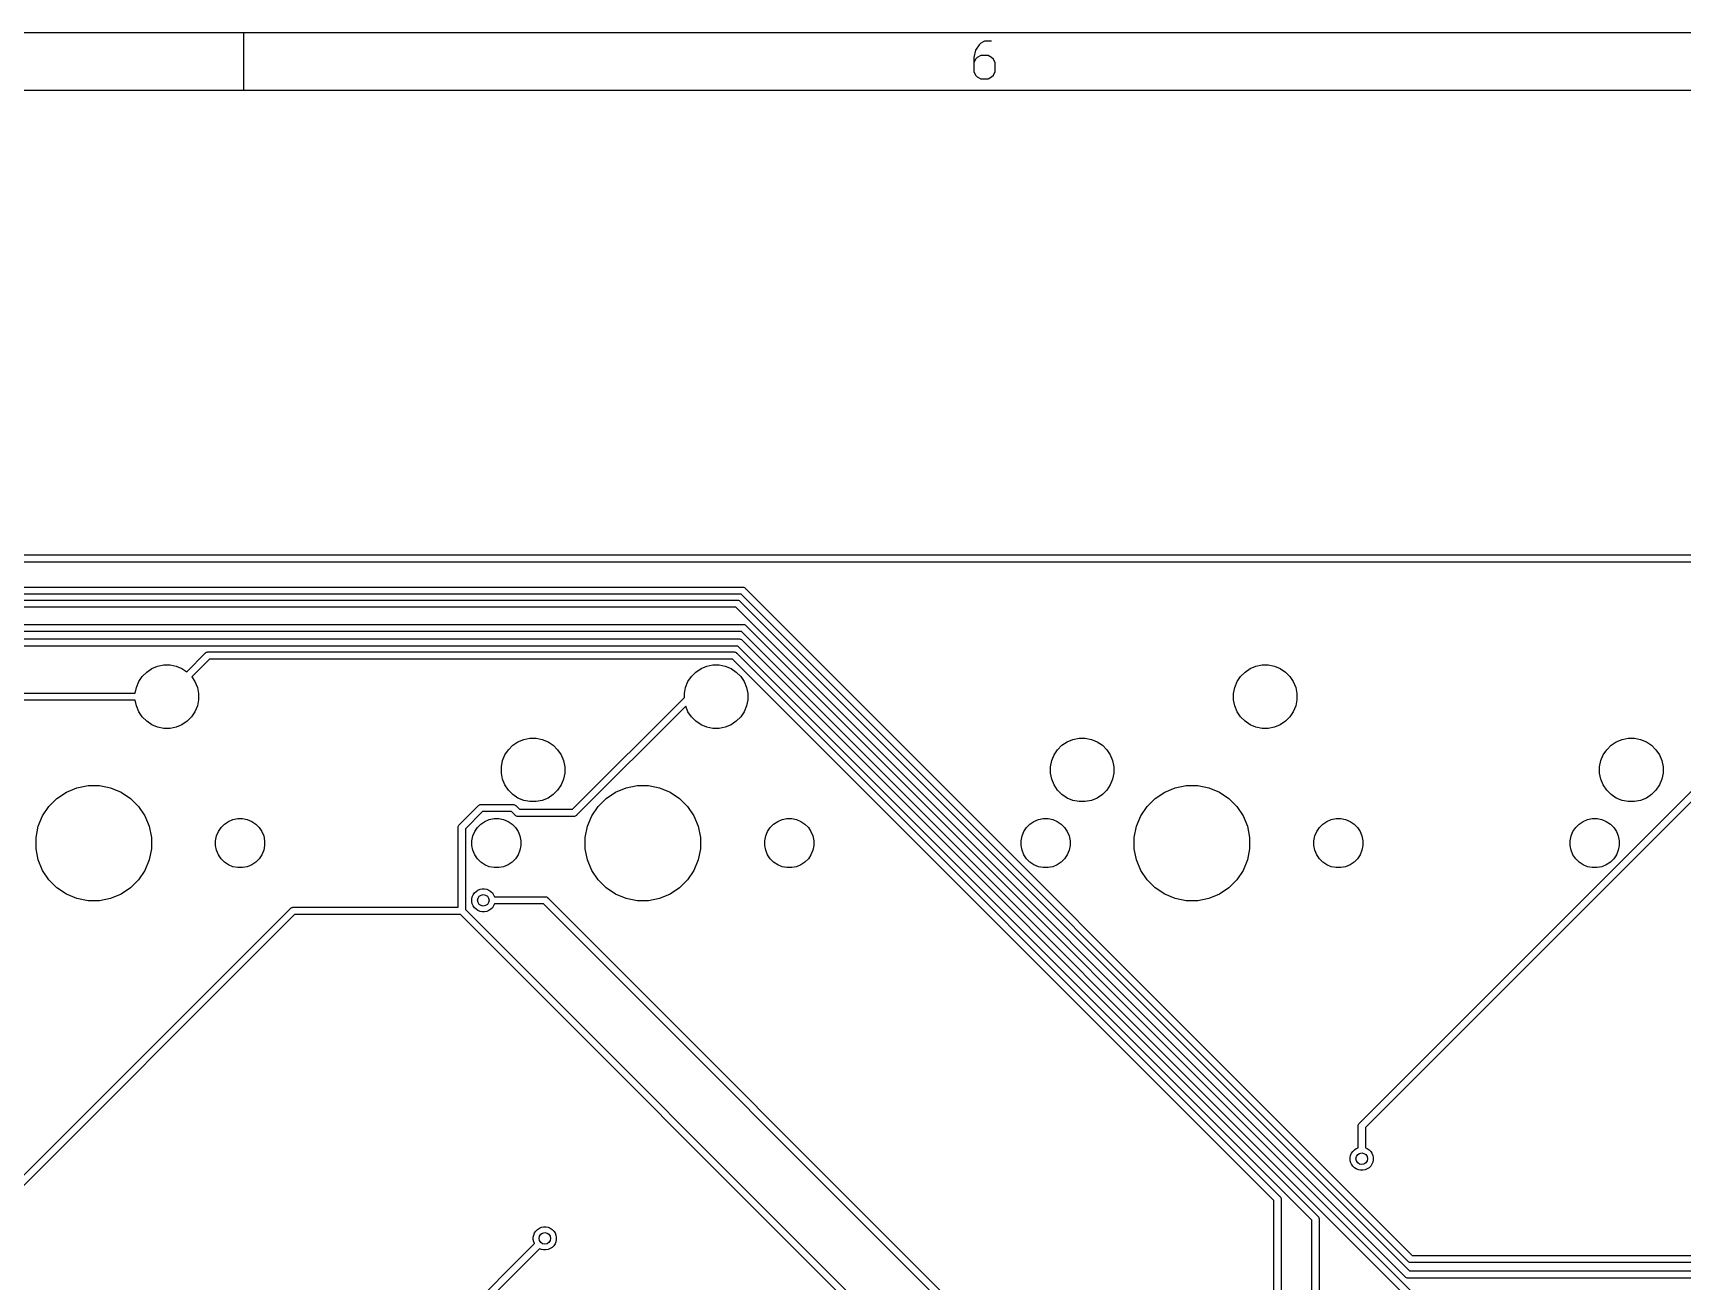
# Model space of a CAD drawing. Extents: x 0.4 to 23, y -16.1 to -0.4.
# Drawn here: x 9.948 to 12.2, y -2.098 to -0.394 of the extents above; entities that cross this region are included whole.
import ezdxf

# ---------------------------------------------------------------- set-up
doc = ezdxf.new("R2010")
doc.units = 0
doc.header["$MEASUREMENT"] = 0
doc.layers.add('BLACK', color=7, linetype='CONTINUOUS')

msp = doc.modelspace()

# ---------------------------------------------------------------- linework, layer by layer
at = {"layer": 'BLACK', "linetype": 'CONTINUOUS'}
for p, q in [((22.9923, -0.393701), (0.393701, -0.393701)), ((10.2362, -0.472441), (10.2362, -0.393701)), ((11.2478, -0.405043), (11.2429, -0.40748)), ((11.2575, -0.405043), (11.2478, -0.405043)), ((11.2356, -0.417229), (11.2332, -0.426978)), ((11.2332, -0.426978), (11.2332, -0.446475)), ((11.2405, -0.409917), (11.2356, -0.417229)), ((11.238, -0.426978), (11.2356, -0.429415)), ((11.2429, -0.424541), (11.238, -0.426978)), ((11.2429, -0.40748), (11.2405, -0.409917)), ((11.2527, -0.424541), (11.2429, -0.424541)), ((11.2575, -0.426978), (11.2527, -0.424541)), ((11.26, -0.429415), (11.2575, -0.426978)), ((11.2356, -0.429415), (11.2332, -0.434289)), ((11.2332, -0.446475), (11.2356, -0.45135)), ((11.2624, -0.434289), (11.26, -0.429415)), ((11.26, -0.45135), (11.2624, -0.446475)), ((11.2624, -0.446475), (11.2624, -0.434289)), ((22.9136, -0.472441), (0.472441, -0.472441)), ((11.2356, -0.45135), (11.238, -0.453787)), ((11.238, -0.453787), (11.2429, -0.456224)), ((11.2429, -0.456224), (11.2527, -0.456224)), ((11.2527, -0.456224), (11.2575, -0.453787)), ((11.2575, -0.453787), (11.26, -0.45135)), ((12.4716, -1.11616), (8.82268, -1.11616)), ((8.82448, -1.10632), (12.4734, -1.10632)), ((8.59643, -1.16806), (10.9099, -1.16806)), ((10.9154, -1.16017), (8.64578, -1.16017)), ((8.64758, -1.15032), (10.9172, -1.15032)), ((10.9099, -1.16806), (10.9101, -1.16803)), ((10.9101, -1.16803), (10.9104, -1.16806)), ((10.9104, -1.16806), (10.9104, -1.16806)), ((10.9104, -1.16806), (10.9111, -1.16813)), ((10.9111, -1.16813), (10.912, -1.16841)), ((10.912, -1.16841), (10.9129, -1.16886)), ((10.9129, -1.16886), (10.9136, -1.16948)), ((10.9136, -1.16948), (10.9138, -1.16967)), ((10.9138, -1.16967), (11.8282, -2.08414)), ((11.8264, -2.07118), (10.9154, -1.16017)), ((10.9172, -1.15032), (10.9175, -1.1503)), ((10.9175, -1.1503), (10.9177, -1.15032)), ((10.9177, -1.15032), (10.9177, -1.15032)), ((10.9177, -1.15032), (10.9184, -1.15039)), ((10.9184, -1.15039), (10.9194, -1.15068)), ((10.9194, -1.15068), (10.9202, -1.15113)), ((10.9202, -1.15113), (10.921, -1.15175)), ((10.921, -1.15175), (10.9211, -1.15194)), ((10.9211, -1.15194), (11.8321, -2.06295)), ((10.9081, -1.1779), (8.59463, -1.1779)), ((11.8226, -2.09237), (10.9081, -1.1779)), ((4.97528, -1.2013), (10.918, -1.2013)), ((10.9162, -1.21114), (4.97708, -1.21114)), ((11.8663, -2.16123), (10.9162, -1.21114)), ((10.918, -1.2013), (10.9183, -1.20127)), ((10.9183, -1.20127), (10.9185, -1.2013)), ((10.9185, -1.2013), (10.9185, -1.2013)), ((10.9185, -1.2013), (10.9193, -1.20137)), ((10.9193, -1.20137), (10.9202, -1.20165)), ((10.9202, -1.20165), (10.921, -1.2021)), ((10.921, -1.2021), (10.9218, -1.20272)), ((10.9218, -1.20272), (10.9219, -1.20291)), ((10.9219, -1.20291), (11.872, -2.153)), ((7.58034, -1.22124), (10.9129, -1.22124)), ((10.9111, -1.23108), (7.58214, -1.23108)), ((11.695, -2.01493), (10.9111, -1.23108)), ((10.9129, -1.22124), (10.9132, -1.22121)), ((10.9132, -1.22121), (10.9134, -1.22124)), ((10.9134, -1.22124), (10.9134, -1.22124)), ((10.9134, -1.22124), (10.9141, -1.22131)), ((10.9141, -1.22131), (10.915, -1.22159)), ((10.915, -1.22159), (10.9159, -1.22205)), ((10.9159, -1.22205), (10.9167, -1.22266)), ((10.9167, -1.22266), (10.9168, -1.22285)), ((10.9168, -1.22285), (11.7032, -2.00924)), ((10.1107, -1.26162), (10.1186, -1.25836)), ((10.1186, -1.25836), (10.127, -1.25669)), ((10.127, -1.25669), (10.1355, -1.25669)), ((10.1355, -1.25669), (10.1439, -1.25836)), ((10.1439, -1.25836), (10.1518, -1.26162)), ((10.1583, -1.26599), (10.1837, -1.24058)), ((10.1894, -1.24881), (10.1653, -1.27295)), ((10.1837, -1.24058), (10.1839, -1.24039)), ((10.1839, -1.24039), (10.1841, -1.24024)), ((10.1841, -1.24024), (10.1846, -1.23977)), ((10.1841, -1.24024), (10.1841, -1.24024)), ((10.1846, -1.23977), (10.1855, -1.23932)), ((10.1855, -1.23932), (10.1864, -1.23904)), ((10.1864, -1.23904), (10.1871, -1.23896)), ((10.1871, -1.23896), (10.1874, -1.23894)), ((10.1871, -1.23896), (10.1871, -1.23896)), ((10.1874, -1.23894), (10.1876, -1.23896)), ((10.1876, -1.23896), (10.9056, -1.23896)), ((10.9038, -1.24881), (10.1894, -1.24881)), ((10.8607, -1.26162), (10.8686, -1.25836)), ((10.8686, -1.25836), (10.877, -1.25669)), ((10.877, -1.25669), (10.8855, -1.25669)), ((10.8855, -1.25669), (10.8939, -1.25836)), ((10.8939, -1.25836), (10.9018, -1.26162)), ((11.6432, -1.98822), (10.9038, -1.24881)), ((10.9056, -1.23896), (10.9058, -1.23894)), ((10.9058, -1.23894), (10.906, -1.23896)), ((10.906, -1.23896), (10.906, -1.23896)), ((10.906, -1.23896), (10.9068, -1.23904)), ((10.9068, -1.23904), (10.9077, -1.23932)), ((10.9077, -1.23932), (10.9086, -1.23977)), ((10.9086, -1.23977), (10.9093, -1.24039)), ((10.9093, -1.24039), (10.9095, -1.24058)), ((10.9095, -1.24058), (11.6514, -1.98253)), ((11.6107, -1.26162), (11.6186, -1.25836)), ((11.6186, -1.25836), (11.627, -1.25669)), ((11.627, -1.25669), (11.6355, -1.25669)), ((11.6355, -1.25669), (11.6439, -1.25836)), ((11.6439, -1.25836), (11.6518, -1.26162)), ((10.0896, -1.28737), (10.0929, -1.27949)), ((10.0929, -1.27949), (10.0976, -1.27239)), ((10.0976, -1.27239), (10.1037, -1.26636)), ((10.1037, -1.26636), (10.1107, -1.26162)), ((10.1518, -1.26162), (10.1583, -1.26599)), ((10.1653, -1.27295), (10.1696, -1.27949)), ((10.1696, -1.27949), (10.1729, -1.28737)), ((10.8396, -1.28737), (10.8429, -1.27949)), ((10.8429, -1.27949), (10.8476, -1.27239)), ((10.8476, -1.27239), (10.8537, -1.26636)), ((10.8537, -1.26636), (10.8607, -1.26162)), ((10.9018, -1.26162), (10.9089, -1.26636)), ((10.9089, -1.26636), (10.9149, -1.27239)), ((10.9149, -1.27239), (10.9196, -1.27949)), ((10.9196, -1.27949), (10.9229, -1.28737)), ((11.5896, -1.28737), (11.5929, -1.27949)), ((11.5929, -1.27949), (11.5976, -1.27239)), ((11.5976, -1.27239), (11.6037, -1.26636)), ((11.6037, -1.26636), (11.6107, -1.26162)), ((11.6518, -1.26162), (11.6589, -1.26636)), ((11.6589, -1.26636), (11.6649, -1.27239)), ((11.6649, -1.27239), (11.6696, -1.27949)), ((11.6696, -1.27949), (11.6729, -1.28737)), ((9.844, -1.29508), (10.0881, -1.29508)), ((10.0881, -1.30492), (9.8458, -1.30492)), ((10.0881, -1.29508), (10.0896, -1.28737)), ((10.0896, -1.31263), (10.0881, -1.30492)), ((10.1729, -1.28737), (10.1746, -1.29573)), ((10.1746, -1.30427), (10.1729, -1.31263)), ((10.1746, -1.29573), (10.1746, -1.30427)), ((10.6851, -1.45378), (10.838, -1.30091)), ((10.838, -1.29573), (10.8396, -1.28737)), ((10.838, -1.30091), (10.838, -1.29573)), ((10.9229, -1.28737), (10.9246, -1.29573)), ((10.9246, -1.30427), (10.9229, -1.31263)), ((10.9246, -1.29573), (10.9246, -1.30427)), ((11.588, -1.29573), (11.5896, -1.28737)), ((11.588, -1.30427), (11.588, -1.29573)), ((11.5896, -1.31263), (11.588, -1.30427)), ((11.6729, -1.28737), (11.6746, -1.29573)), ((11.6746, -1.30427), (11.6729, -1.31263)), ((11.6746, -1.29573), (11.6746, -1.30427)), ((11.7598, -1.8825), (12.338, -1.3043)), ((10.0929, -1.32051), (10.0896, -1.31263)), ((10.0976, -1.32761), (10.0929, -1.32051)), ((10.1037, -1.33364), (10.0976, -1.32761)), ((10.1649, -1.32761), (10.1589, -1.33364)), ((10.1696, -1.32051), (10.1649, -1.32761)), ((10.1729, -1.31263), (10.1696, -1.32051)), ((10.8398, -1.31301), (10.6908, -1.46201)), ((10.8429, -1.32051), (10.8398, -1.31301)), ((10.8476, -1.32761), (10.8429, -1.32051)), ((10.8537, -1.33364), (10.8476, -1.32761)), ((10.9149, -1.32761), (10.9089, -1.33364)), ((10.9196, -1.32051), (10.9149, -1.32761)), ((10.9229, -1.31263), (10.9196, -1.32051)), ((11.5929, -1.32051), (11.5896, -1.31263)), ((11.5976, -1.32761), (11.5929, -1.32051)), ((11.6037, -1.33364), (11.5976, -1.32761)), ((11.6649, -1.32761), (11.6589, -1.33364)), ((11.6696, -1.32051), (11.6649, -1.32761)), ((11.6729, -1.31263), (11.6696, -1.32051)), ((12.3408, -1.31541), (11.768, -1.88818)), ((10.1107, -1.33838), (10.1037, -1.33364)), ((10.1186, -1.34164), (10.1107, -1.33838)), ((10.127, -1.34331), (10.1186, -1.34164)), ((10.1355, -1.34331), (10.127, -1.34331)), ((10.1439, -1.34164), (10.1355, -1.34331)), ((10.1518, -1.33838), (10.1439, -1.34164)), ((10.1589, -1.33364), (10.1518, -1.33838)), ((10.8607, -1.33838), (10.8537, -1.33364)), ((10.8686, -1.34164), (10.8607, -1.33838)), ((10.877, -1.34331), (10.8686, -1.34164)), ((10.8855, -1.34331), (10.877, -1.34331)), ((10.8939, -1.34164), (10.8855, -1.34331)), ((10.9018, -1.33838), (10.8939, -1.34164)), ((10.9089, -1.33364), (10.9018, -1.33838)), ((11.6107, -1.33838), (11.6037, -1.33364)), ((11.6186, -1.34164), (11.6107, -1.33838)), ((11.627, -1.34331), (11.6186, -1.34164)), ((11.6355, -1.34331), (11.627, -1.34331)), ((11.6439, -1.34164), (11.6355, -1.34331)), ((11.6518, -1.33838), (11.6439, -1.34164)), ((11.6589, -1.33364), (11.6518, -1.33838)), ((10.5929, -1.37949), (10.5976, -1.37239)), ((10.5976, -1.37239), (10.6037, -1.36636)), ((10.6037, -1.36636), (10.6107, -1.36162)), ((10.6107, -1.36162), (10.6186, -1.35836)), ((10.6186, -1.35836), (10.627, -1.35669)), ((10.627, -1.35669), (10.6355, -1.35669)), ((10.6355, -1.35669), (10.6439, -1.35836)), ((10.6439, -1.35836), (10.6518, -1.36162)), ((10.6518, -1.36162), (10.6589, -1.36636)), ((10.6589, -1.36636), (10.6649, -1.37239)), ((10.6649, -1.37239), (10.6696, -1.37949)), ((11.3429, -1.37949), (11.3476, -1.37239)), ((11.3476, -1.37239), (11.3537, -1.36636)), ((11.3537, -1.36636), (11.3607, -1.36162)), ((11.3607, -1.36162), (11.3686, -1.35836)), ((11.3686, -1.35836), (11.377, -1.35669)), ((11.377, -1.35669), (11.3855, -1.35669)), ((11.3855, -1.35669), (11.3939, -1.35836)), ((11.3939, -1.35836), (11.4018, -1.36162)), ((11.4018, -1.36162), (11.4089, -1.36636)), ((11.4089, -1.36636), (11.4149, -1.37239)), ((11.4149, -1.37239), (11.4196, -1.37949)), ((12.0929, -1.37949), (12.0976, -1.37239)), ((12.0976, -1.37239), (12.1037, -1.36636)), ((12.1037, -1.36636), (12.1107, -1.36162)), ((12.1107, -1.36162), (12.1186, -1.35836)), ((12.1186, -1.35836), (12.127, -1.35669)), ((12.127, -1.35669), (12.1355, -1.35669)), ((12.1355, -1.35669), (12.1439, -1.35836)), ((12.1439, -1.35836), (12.1518, -1.36162)), ((12.1518, -1.36162), (12.1589, -1.36636)), ((12.1589, -1.36636), (12.1649, -1.37239)), ((12.1649, -1.37239), (12.1696, -1.37949)), ((10.588, -1.39573), (10.5896, -1.38737)), ((10.588, -1.40427), (10.588, -1.39573)), ((10.5896, -1.38737), (10.5929, -1.37949)), ((10.6696, -1.37949), (10.6729, -1.38737)), ((10.6729, -1.38737), (10.6746, -1.39573)), ((10.6746, -1.39573), (10.6746, -1.40427)), ((11.338, -1.39573), (11.3396, -1.38737)), ((11.338, -1.40427), (11.338, -1.39573)), ((11.3396, -1.38737), (11.3429, -1.37949)), ((11.4196, -1.37949), (11.4229, -1.38737)), ((11.4229, -1.38737), (11.4246, -1.39573)), ((11.4246, -1.39573), (11.4246, -1.40427)), ((12.088, -1.39573), (12.0896, -1.38737)), ((12.088, -1.40427), (12.088, -1.39573)), ((12.0896, -1.38737), (12.0929, -1.37949)), ((12.1696, -1.37949), (12.1729, -1.38737)), ((12.1729, -1.38737), (12.1746, -1.39573)), ((12.1746, -1.39573), (12.1746, -1.40427)), ((10.5896, -1.41263), (10.588, -1.40427)), ((10.5929, -1.42051), (10.5896, -1.41263)), ((10.6729, -1.41263), (10.6696, -1.42051)), ((10.6746, -1.40427), (10.6729, -1.41263)), ((11.3396, -1.41263), (11.338, -1.40427)), ((11.3429, -1.42051), (11.3396, -1.41263)), ((11.4229, -1.41263), (11.4196, -1.42051)), ((11.4246, -1.40427), (11.4229, -1.41263)), ((12.0896, -1.41263), (12.088, -1.40427)), ((12.0929, -1.42051), (12.0896, -1.41263)), ((12.1729, -1.41263), (12.1696, -1.42051)), ((12.1746, -1.40427), (12.1729, -1.41263)), ((9.9701, -1.44981), (9.98107, -1.43884)), ((9.98107, -1.43884), (9.99396, -1.43022)), ((9.99396, -1.43022), (10.0083, -1.42429)), ((10.0083, -1.42429), (10.0235, -1.42126)), ((10.0235, -1.42126), (10.039, -1.42126)), ((10.039, -1.42126), (10.0542, -1.42429)), ((10.0542, -1.42429), (10.0686, -1.43022)), ((10.0686, -1.43022), (10.0815, -1.43884)), ((10.0815, -1.43884), (10.0924, -1.44981)), ((10.5976, -1.42761), (10.5929, -1.42051)), ((10.6037, -1.43364), (10.5976, -1.42761)), ((10.6107, -1.43838), (10.6037, -1.43364)), ((10.6186, -1.44164), (10.6107, -1.43838)), ((10.6518, -1.43838), (10.6439, -1.44164)), ((10.6589, -1.43364), (10.6518, -1.43838)), ((10.6649, -1.42761), (10.6589, -1.43364)), ((10.6696, -1.42051), (10.6649, -1.42761)), ((10.7201, -1.44981), (10.7311, -1.43884)), ((10.7311, -1.43884), (10.744, -1.43022)), ((10.744, -1.43022), (10.7583, -1.42429)), ((10.7583, -1.42429), (10.7735, -1.42126)), ((10.7735, -1.42126), (10.789, -1.42126)), ((10.789, -1.42126), (10.8042, -1.42429)), ((10.8042, -1.42429), (10.8186, -1.43022)), ((10.8186, -1.43022), (10.8315, -1.43884)), ((10.8315, -1.43884), (10.8424, -1.44981)), ((11.3476, -1.42761), (11.3429, -1.42051)), ((11.3537, -1.43364), (11.3476, -1.42761)), ((11.3607, -1.43838), (11.3537, -1.43364)), ((11.3686, -1.44164), (11.3607, -1.43838)), ((11.4018, -1.43838), (11.3939, -1.44164)), ((11.4089, -1.43364), (11.4018, -1.43838)), ((11.4149, -1.42761), (11.4089, -1.43364)), ((11.4196, -1.42051), (11.4149, -1.42761)), ((11.4701, -1.44981), (11.4811, -1.43884)), ((11.4811, -1.43884), (11.494, -1.43022)), ((11.494, -1.43022), (11.5083, -1.42429)), ((11.5083, -1.42429), (11.5235, -1.42126)), ((11.5235, -1.42126), (11.539, -1.42126)), ((11.539, -1.42126), (11.5542, -1.42429)), ((11.5542, -1.42429), (11.5686, -1.43022)), ((11.5686, -1.43022), (11.5815, -1.43884)), ((11.5815, -1.43884), (11.5924, -1.44981)), ((12.0976, -1.42761), (12.0929, -1.42051)), ((12.1037, -1.43364), (12.0976, -1.42761)), ((12.1107, -1.43838), (12.1037, -1.43364)), ((12.1186, -1.44164), (12.1107, -1.43838)), ((12.1518, -1.43838), (12.1439, -1.44164)), ((12.1589, -1.43364), (12.1518, -1.43838)), ((12.1649, -1.42761), (12.1589, -1.43364)), ((12.1696, -1.42051), (12.1649, -1.42761)), ((9.95555, -1.47703), (9.96148, -1.4627)), ((9.96148, -1.4627), (9.9701, -1.44981)), ((10.0924, -1.44981), (10.101, -1.4627)), ((10.101, -1.4627), (10.107, -1.47703)), ((10.5307, -1.47465), (10.5566, -1.44876)), ((10.5623, -1.45699), (10.5389, -1.48034)), ((10.5566, -1.44876), (10.5567, -1.44857)), ((10.5567, -1.44857), (10.5569, -1.44842)), ((10.5569, -1.44842), (10.5575, -1.44796)), ((10.5575, -1.44796), (10.5583, -1.4475)), ((10.5583, -1.4475), (10.5593, -1.44722)), ((10.5593, -1.44722), (10.56, -1.44715)), ((10.56, -1.44715), (10.5602, -1.44712)), ((10.56, -1.44715), (10.56, -1.44715)), ((10.5602, -1.44712), (10.5605, -1.44715)), ((10.5605, -1.44715), (10.6037, -1.44715)), ((10.6019, -1.45699), (10.5623, -1.45699)), ((10.607, -1.46201), (10.6019, -1.45699)), ((10.6037, -1.44715), (10.604, -1.44712)), ((10.604, -1.44712), (10.6042, -1.44715)), ((10.6042, -1.44715), (10.6042, -1.44715)), ((10.6042, -1.44715), (10.6049, -1.44722)), ((10.6049, -1.44722), (10.6059, -1.4475)), ((10.6059, -1.4475), (10.6067, -1.44796)), ((10.6067, -1.44796), (10.6075, -1.44857)), ((10.6071, -1.4622), (10.607, -1.46201)), ((10.6073, -1.46236), (10.6071, -1.4622)), ((10.6078, -1.46274), (10.6073, -1.46236)), ((10.6073, -1.46236), (10.6073, -1.46236)), ((10.6075, -1.44857), (10.6076, -1.44876)), ((10.6076, -1.44876), (10.6126, -1.45378)), ((10.6079, -1.46282), (10.6078, -1.46274)), ((10.6087, -1.46327), (10.6079, -1.46282)), ((10.6096, -1.46355), (10.6087, -1.46327)), ((10.6104, -1.46363), (10.6096, -1.46355)), ((10.6106, -1.46365), (10.6104, -1.46363)), ((10.6104, -1.46363), (10.6104, -1.46363)), ((10.6108, -1.46363), (10.6106, -1.46365)), ((10.6869, -1.46363), (10.6108, -1.46363)), ((10.6126, -1.45378), (10.6851, -1.45378)), ((10.627, -1.44331), (10.6186, -1.44164)), ((10.6355, -1.44331), (10.627, -1.44331)), ((10.6439, -1.44164), (10.6355, -1.44331)), ((10.6871, -1.46365), (10.6869, -1.46363)), ((10.6874, -1.46363), (10.6871, -1.46365)), ((10.6881, -1.46355), (10.6874, -1.46363)), ((10.6874, -1.46363), (10.6874, -1.46363)), ((10.689, -1.46327), (10.6881, -1.46355)), ((10.6899, -1.46282), (10.689, -1.46327)), ((10.6906, -1.4622), (10.6899, -1.46282)), ((10.6908, -1.46201), (10.6906, -1.4622)), ((10.7055, -1.47703), (10.7115, -1.4627)), ((10.7115, -1.4627), (10.7201, -1.44981)), ((10.8424, -1.44981), (10.851, -1.4627)), ((10.851, -1.4627), (10.857, -1.47703)), ((11.377, -1.44331), (11.3686, -1.44164)), ((11.3855, -1.44331), (11.377, -1.44331)), ((11.3939, -1.44164), (11.3855, -1.44331)), ((11.4555, -1.47703), (11.4615, -1.4627)), ((11.4615, -1.4627), (11.4701, -1.44981)), ((11.5924, -1.44981), (11.601, -1.4627)), ((11.601, -1.4627), (11.607, -1.47703)), ((12.127, -1.44331), (12.1186, -1.44164)), ((12.1355, -1.44331), (12.127, -1.44331)), ((12.1439, -1.44164), (12.1355, -1.44331)), ((9.95252, -1.49224), (9.95555, -1.47703)), ((10.107, -1.47703), (10.11, -1.49224)), ((10.1991, -1.49024), (10.2016, -1.48415)), ((10.2016, -1.48415), (10.2053, -1.47867)), ((10.2053, -1.47867), (10.2099, -1.47401)), ((10.2099, -1.47401), (10.2154, -1.47034)), ((10.2154, -1.47034), (10.2215, -1.46782)), ((10.2215, -1.46782), (10.228, -1.46654)), ((10.228, -1.46654), (10.2346, -1.46654)), ((10.2346, -1.46654), (10.241, -1.46782)), ((10.241, -1.46782), (10.2471, -1.47034)), ((10.2471, -1.47034), (10.2526, -1.47401)), ((10.2526, -1.47401), (10.2573, -1.47867)), ((10.2573, -1.47867), (10.2609, -1.48415)), ((10.2609, -1.48415), (10.2634, -1.49024)), ((10.5291, -1.47734), (10.5294, -1.47641)), ((10.5291, -1.47806), (10.5291, -1.47734)), ((10.5291, -1.4783), (10.5291, -1.47806)), ((10.5291, -1.47806), (10.5291, -1.47806)), ((10.5291, -1.47854), (10.5291, -1.4783)), ((10.5291, -1.58759), (10.5291, -1.47854)), ((10.5294, -1.47641), (10.5299, -1.47556)), ((10.5299, -1.47556), (10.5305, -1.47481)), ((10.5305, -1.47481), (10.5307, -1.47465)), ((10.5389, -1.48034), (10.5389, -1.59048)), ((10.5491, -1.49024), (10.5516, -1.48415)), ((10.5516, -1.48415), (10.5553, -1.47867)), ((10.5553, -1.47867), (10.5599, -1.47401)), ((10.5599, -1.47401), (10.5654, -1.47034)), ((10.5654, -1.47034), (10.5715, -1.46782)), ((10.5715, -1.46782), (10.578, -1.46654)), ((10.578, -1.46654), (10.5846, -1.46654)), ((10.5846, -1.46654), (10.591, -1.46782)), ((10.591, -1.46782), (10.5971, -1.47034)), ((10.5971, -1.47034), (10.6026, -1.47401)), ((10.6026, -1.47401), (10.6073, -1.47867)), ((10.6073, -1.47867), (10.6109, -1.48415)), ((10.6109, -1.48415), (10.6134, -1.49024)), ((10.7025, -1.49224), (10.7055, -1.47703)), ((10.857, -1.47703), (10.86, -1.49224)), ((10.9491, -1.49024), (10.9516, -1.48415)), ((10.9516, -1.48415), (10.9553, -1.47867)), ((10.9553, -1.47867), (10.9599, -1.47401)), ((10.9599, -1.47401), (10.9654, -1.47034)), ((10.9654, -1.47034), (10.9715, -1.46782)), ((10.9715, -1.46782), (10.978, -1.46654)), ((10.978, -1.46654), (10.9846, -1.46654)), ((10.9846, -1.46654), (10.991, -1.46782)), ((10.991, -1.46782), (10.9971, -1.47034)), ((10.9971, -1.47034), (11.0026, -1.47401)), ((11.0026, -1.47401), (11.0073, -1.47867)), ((11.0073, -1.47867), (11.0109, -1.48415)), ((11.0109, -1.48415), (11.0134, -1.49024)), ((11.2991, -1.49024), (11.3016, -1.48415)), ((11.3016, -1.48415), (11.3053, -1.47867)), ((11.3053, -1.47867), (11.3099, -1.47401)), ((11.3099, -1.47401), (11.3154, -1.47034)), ((11.3154, -1.47034), (11.3215, -1.46782)), ((11.3215, -1.46782), (11.328, -1.46654)), ((11.328, -1.46654), (11.3346, -1.46654)), ((11.3346, -1.46654), (11.341, -1.46782)), ((11.341, -1.46782), (11.3471, -1.47034)), ((11.3471, -1.47034), (11.3526, -1.47401)), ((11.3526, -1.47401), (11.3573, -1.47867)), ((11.3573, -1.47867), (11.3609, -1.48415)), ((11.3609, -1.48415), (11.3634, -1.49024)), ((11.4525, -1.49224), (11.4555, -1.47703)), ((11.607, -1.47703), (11.61, -1.49224)), ((11.6991, -1.49024), (11.7016, -1.48415)), ((11.7016, -1.48415), (11.7053, -1.47867)), ((11.7053, -1.47867), (11.7099, -1.47401)), ((11.7099, -1.47401), (11.7154, -1.47034)), ((11.7154, -1.47034), (11.7215, -1.46782)), ((11.7215, -1.46782), (11.728, -1.46654)), ((11.728, -1.46654), (11.7346, -1.46654)), ((11.7346, -1.46654), (11.741, -1.46782)), ((11.741, -1.46782), (11.7471, -1.47034)), ((11.7471, -1.47034), (11.7526, -1.47401)), ((11.7526, -1.47401), (11.7573, -1.47867)), ((11.7573, -1.47867), (11.7609, -1.48415)), ((11.7609, -1.48415), (11.7634, -1.49024)), ((12.0491, -1.49024), (12.0516, -1.48415)), ((12.0516, -1.48415), (12.0553, -1.47867)), ((12.0553, -1.47867), (12.0599, -1.47401)), ((12.0599, -1.47401), (12.0654, -1.47034)), ((12.0654, -1.47034), (12.0715, -1.46782)), ((12.0715, -1.46782), (12.078, -1.46654)), ((12.078, -1.46654), (12.0846, -1.46654)), ((12.0846, -1.46654), (12.091, -1.46782)), ((12.091, -1.46782), (12.0971, -1.47034)), ((12.0971, -1.47034), (12.1026, -1.47401)), ((12.1026, -1.47401), (12.1073, -1.47867)), ((12.1073, -1.47867), (12.1109, -1.48415)), ((12.1109, -1.48415), (12.1134, -1.49024)), ((9.95252, -1.50776), (9.95252, -1.49224)), ((9.95555, -1.52297), (9.95252, -1.50776)), ((10.11, -1.50776), (10.107, -1.52297)), ((10.11, -1.49224), (10.11, -1.50776)), ((10.1978, -1.4967), (10.1991, -1.49024)), ((10.1978, -1.5033), (10.1978, -1.4967)), ((10.1991, -1.50976), (10.1978, -1.5033)), ((10.2634, -1.49024), (10.2647, -1.4967)), ((10.2647, -1.5033), (10.2634, -1.50976)), ((10.2647, -1.4967), (10.2647, -1.5033)), ((10.5478, -1.4967), (10.5491, -1.49024)), ((10.5478, -1.5033), (10.5478, -1.4967)), ((10.5491, -1.50976), (10.5478, -1.5033)), ((10.6134, -1.49024), (10.6147, -1.4967)), ((10.6147, -1.5033), (10.6134, -1.50976)), ((10.6147, -1.4967), (10.6147, -1.5033)), ((10.7025, -1.50776), (10.7025, -1.49224)), ((10.7055, -1.52297), (10.7025, -1.50776)), ((10.86, -1.50776), (10.857, -1.52297)), ((10.86, -1.49224), (10.86, -1.50776)), ((10.9478, -1.4967), (10.9491, -1.49024)), ((10.9478, -1.5033), (10.9478, -1.4967)), ((10.9491, -1.50976), (10.9478, -1.5033)), ((11.0134, -1.49024), (11.0147, -1.4967)), ((11.0147, -1.5033), (11.0134, -1.50976)), ((11.0147, -1.4967), (11.0147, -1.5033)), ((11.2978, -1.4967), (11.2991, -1.49024)), ((11.2978, -1.5033), (11.2978, -1.4967)), ((11.2991, -1.50976), (11.2978, -1.5033)), ((11.3634, -1.49024), (11.3647, -1.4967)), ((11.3647, -1.5033), (11.3634, -1.50976)), ((11.3647, -1.4967), (11.3647, -1.5033)), ((11.4525, -1.50776), (11.4525, -1.49224)), ((11.4555, -1.52297), (11.4525, -1.50776)), ((11.61, -1.50776), (11.607, -1.52297)), ((11.61, -1.49224), (11.61, -1.50776)), ((11.6978, -1.4967), (11.6991, -1.49024)), ((11.6978, -1.5033), (11.6978, -1.4967)), ((11.6991, -1.50976), (11.6978, -1.5033)), ((11.7634, -1.49024), (11.7647, -1.4967)), ((11.7647, -1.5033), (11.7634, -1.50976)), ((11.7647, -1.4967), (11.7647, -1.5033)), ((12.0478, -1.4967), (12.0491, -1.49024)), ((12.0478, -1.5033), (12.0478, -1.4967)), ((12.0491, -1.50976), (12.0478, -1.5033)), ((12.1134, -1.49024), (12.1147, -1.4967)), ((12.1147, -1.5033), (12.1134, -1.50976)), ((12.1147, -1.4967), (12.1147, -1.5033)), ((9.96148, -1.5373), (9.95555, -1.52297)), ((10.107, -1.52297), (10.101, -1.5373)), ((10.2016, -1.51585), (10.1991, -1.50976)), ((10.2053, -1.52133), (10.2016, -1.51585)), ((10.2099, -1.52599), (10.2053, -1.52133)), ((10.2154, -1.52966), (10.2099, -1.52599)), ((10.2215, -1.53218), (10.2154, -1.52966)), ((10.2471, -1.52966), (10.241, -1.53218)), ((10.2526, -1.52599), (10.2471, -1.52966)), ((10.2573, -1.52133), (10.2526, -1.52599)), ((10.2609, -1.51585), (10.2573, -1.52133)), ((10.2634, -1.50976), (10.2609, -1.51585)), ((10.5516, -1.51585), (10.5491, -1.50976)), ((10.5553, -1.52133), (10.5516, -1.51585)), ((10.5599, -1.52599), (10.5553, -1.52133)), ((10.5654, -1.52966), (10.5599, -1.52599)), ((10.5715, -1.53218), (10.5654, -1.52966)), ((10.5971, -1.52966), (10.591, -1.53218)), ((10.6026, -1.52599), (10.5971, -1.52966)), ((10.6073, -1.52133), (10.6026, -1.52599)), ((10.6109, -1.51585), (10.6073, -1.52133)), ((10.6134, -1.50976), (10.6109, -1.51585)), ((10.7115, -1.5373), (10.7055, -1.52297)), ((10.857, -1.52297), (10.851, -1.5373)), ((10.9516, -1.51585), (10.9491, -1.50976)), ((10.9553, -1.52133), (10.9516, -1.51585)), ((10.9599, -1.52599), (10.9553, -1.52133)), ((10.9654, -1.52966), (10.9599, -1.52599)), ((10.9715, -1.53218), (10.9654, -1.52966)), ((10.9971, -1.52966), (10.991, -1.53218)), ((11.0026, -1.52599), (10.9971, -1.52966)), ((11.0073, -1.52133), (11.0026, -1.52599)), ((11.0109, -1.51585), (11.0073, -1.52133)), ((11.0134, -1.50976), (11.0109, -1.51585)), ((11.3016, -1.51585), (11.2991, -1.50976)), ((11.3053, -1.52133), (11.3016, -1.51585)), ((11.3099, -1.52599), (11.3053, -1.52133)), ((11.3154, -1.52966), (11.3099, -1.52599)), ((11.3215, -1.53218), (11.3154, -1.52966)), ((11.3471, -1.52966), (11.341, -1.53218)), ((11.3526, -1.52599), (11.3471, -1.52966)), ((11.3573, -1.52133), (11.3526, -1.52599)), ((11.3609, -1.51585), (11.3573, -1.52133)), ((11.3634, -1.50976), (11.3609, -1.51585)), ((11.4615, -1.5373), (11.4555, -1.52297)), ((11.607, -1.52297), (11.601, -1.5373)), ((11.7016, -1.51585), (11.6991, -1.50976)), ((11.7053, -1.52133), (11.7016, -1.51585)), ((11.7099, -1.52599), (11.7053, -1.52133)), ((11.7154, -1.52966), (11.7099, -1.52599)), ((11.7215, -1.53218), (11.7154, -1.52966)), ((11.7471, -1.52966), (11.741, -1.53218)), ((11.7526, -1.52599), (11.7471, -1.52966)), ((11.7573, -1.52133), (11.7526, -1.52599)), ((11.7609, -1.51585), (11.7573, -1.52133)), ((11.7634, -1.50976), (11.7609, -1.51585)), ((12.0516, -1.51585), (12.0491, -1.50976)), ((12.0553, -1.52133), (12.0516, -1.51585)), ((12.0599, -1.52599), (12.0553, -1.52133)), ((12.0654, -1.52966), (12.0599, -1.52599)), ((12.0715, -1.53218), (12.0654, -1.52966)), ((12.0971, -1.52966), (12.091, -1.53218)), ((12.1026, -1.52599), (12.0971, -1.52966)), ((12.1073, -1.52133), (12.1026, -1.52599)), ((12.1109, -1.51585), (12.1073, -1.52133)), ((12.1134, -1.50976), (12.1109, -1.51585)), ((9.9701, -1.55019), (9.96148, -1.5373)), ((9.98107, -1.56116), (9.9701, -1.55019)), ((10.0924, -1.55019), (10.0815, -1.56116)), ((10.101, -1.5373), (10.0924, -1.55019)), ((10.228, -1.53346), (10.2215, -1.53218)), ((10.2346, -1.53346), (10.228, -1.53346)), ((10.241, -1.53218), (10.2346, -1.53346)), ((10.578, -1.53346), (10.5715, -1.53218)), ((10.5846, -1.53346), (10.578, -1.53346)), ((10.591, -1.53218), (10.5846, -1.53346)), ((10.7201, -1.55019), (10.7115, -1.5373)), ((10.7311, -1.56116), (10.7201, -1.55019)), ((10.8424, -1.55019), (10.8315, -1.56116)), ((10.851, -1.5373), (10.8424, -1.55019)), ((10.978, -1.53346), (10.9715, -1.53218)), ((10.9846, -1.53346), (10.978, -1.53346)), ((10.991, -1.53218), (10.9846, -1.53346)), ((11.328, -1.53346), (11.3215, -1.53218)), ((11.3346, -1.53346), (11.328, -1.53346)), ((11.341, -1.53218), (11.3346, -1.53346)), ((11.4701, -1.55019), (11.4615, -1.5373)), ((11.4811, -1.56116), (11.4701, -1.55019)), ((11.5924, -1.55019), (11.5815, -1.56116)), ((11.601, -1.5373), (11.5924, -1.55019)), ((11.728, -1.53346), (11.7215, -1.53218)), ((11.7346, -1.53346), (11.728, -1.53346)), ((11.741, -1.53218), (11.7346, -1.53346)), ((12.078, -1.53346), (12.0715, -1.53218)), ((12.0846, -1.53346), (12.078, -1.53346)), ((12.091, -1.53218), (12.0846, -1.53346)), ((9.99396, -1.56978), (9.98107, -1.56116)), ((10.0083, -1.57571), (9.99396, -1.56978)), ((10.0235, -1.57874), (10.0083, -1.57571)), ((10.0542, -1.57571), (10.039, -1.57874)), ((10.0686, -1.56978), (10.0542, -1.57571)), ((10.0815, -1.56116), (10.0686, -1.56978)), ((10.5477, -1.57654), (10.5483, -1.57349)), ((10.5483, -1.57349), (10.5495, -1.57063)), ((10.5495, -1.57063), (10.5512, -1.56805)), ((10.5512, -1.56805), (10.5534, -1.56585)), ((10.5534, -1.56585), (10.556, -1.56413)), ((10.556, -1.56413), (10.5589, -1.56294)), ((10.5589, -1.56294), (10.5619, -1.56234)), ((10.5619, -1.56234), (10.565, -1.56234)), ((10.565, -1.56234), (10.568, -1.56294)), ((10.568, -1.56294), (10.5709, -1.56413)), ((10.5709, -1.56413), (10.5735, -1.56585)), ((10.5735, -1.56585), (10.5757, -1.56805)), ((10.5757, -1.56805), (10.5774, -1.57063)), ((10.5774, -1.57063), (10.5785, -1.57317)), ((10.5785, -1.57317), (10.6475, -1.57317)), ((10.6475, -1.57317), (10.6477, -1.57314)), ((10.6477, -1.57314), (10.6479, -1.57317)), ((10.6479, -1.57317), (10.6479, -1.57317)), ((10.6479, -1.57317), (10.6487, -1.57324)), ((10.6487, -1.57324), (10.6496, -1.57352)), ((10.6496, -1.57352), (10.6504, -1.57397)), ((10.6504, -1.57397), (10.6512, -1.57459)), ((10.6512, -1.57459), (10.6513, -1.57478)), ((10.6513, -1.57478), (12.1831, -3.10657)), ((10.744, -1.56978), (10.7311, -1.56116)), ((10.7583, -1.57571), (10.744, -1.56978)), ((10.7735, -1.57874), (10.7583, -1.57571)), ((10.8042, -1.57571), (10.789, -1.57874)), ((10.8186, -1.56978), (10.8042, -1.57571)), ((10.8315, -1.56116), (10.8186, -1.56978)), ((11.494, -1.56978), (11.4811, -1.56116)), ((11.5083, -1.57571), (11.494, -1.56978)), ((11.5235, -1.57874), (11.5083, -1.57571)), ((11.5542, -1.57571), (11.539, -1.57874)), ((11.5686, -1.56978), (11.5542, -1.57571)), ((11.5815, -1.56116), (11.5686, -1.56978)), ((9.65665, -2.23258), (10.3, -1.58921)), ((10.3057, -1.59744), (9.66361, -2.23954)), ((10.039, -1.57874), (10.0235, -1.57874)), ((10.3, -1.58921), (10.3002, -1.58902)), ((10.3002, -1.58902), (10.3004, -1.58887)), ((10.3004, -1.58887), (10.3009, -1.5884)), ((10.3004, -1.58887), (10.3004, -1.58887)), ((10.3009, -1.5884), (10.3018, -1.58795)), ((10.3018, -1.58795), (10.3027, -1.58767)), ((10.3027, -1.58767), (10.3034, -1.58759)), ((10.3034, -1.58759), (10.3037, -1.58757)), ((10.3034, -1.58759), (10.3034, -1.58759)), ((10.3037, -1.58757), (10.3039, -1.58759)), ((10.3039, -1.58759), (10.5291, -1.58759)), ((10.532, -1.59744), (10.3057, -1.59744)), ((12.0076, -3.07307), (10.532, -1.59744)), ((10.5389, -1.59048), (12.0133, -3.06484)), ((10.5477, -1.57964), (10.5477, -1.57654)), ((10.5483, -1.58268), (10.5477, -1.57964)), ((10.5495, -1.58555), (10.5483, -1.58268)), ((10.5512, -1.58813), (10.5495, -1.58555)), ((10.5534, -1.59032), (10.5512, -1.58813)), ((10.556, -1.59204), (10.5534, -1.59032)), ((10.5589, -1.59323), (10.556, -1.59204)), ((10.5619, -1.59383), (10.5589, -1.59323)), ((10.565, -1.59383), (10.5619, -1.59383)), ((10.568, -1.59323), (10.565, -1.59383)), ((10.5709, -1.59204), (10.568, -1.59323)), ((10.5735, -1.59032), (10.5709, -1.59204)), ((10.5757, -1.58813), (10.5735, -1.59032)), ((10.5774, -1.58555), (10.5757, -1.58813)), ((10.5785, -1.58301), (10.5774, -1.58555)), ((10.6457, -1.58301), (10.5785, -1.58301)), ((12.1774, -3.1148), (10.6457, -1.58301)), ((10.789, -1.57874), (10.7735, -1.57874)), ((11.539, -1.57874), (11.5235, -1.57874)), ((11.7581, -1.88615), (11.7582, -1.88518)), ((11.7582, -1.88639), (11.7581, -1.88615)), ((11.7582, -1.88518), (11.7585, -1.88425)), ((11.7582, -1.91596), (11.7582, -1.88639)), ((11.7585, -1.88425), (11.759, -1.8834)), ((11.759, -1.8834), (11.7594, -1.88284)), ((11.7594, -1.88284), (11.7596, -1.88265)), ((11.7594, -1.88284), (11.7594, -1.88284)), ((11.7596, -1.88265), (11.7598, -1.8825)), ((11.768, -1.88818), (11.768, -1.91596)), ((11.7473, -1.92941), (11.7479, -1.92637)), ((11.7473, -1.93252), (11.7473, -1.92941)), ((11.7479, -1.93556), (11.7473, -1.93252)), ((11.7479, -1.92637), (11.7491, -1.92351)), ((11.7491, -1.93842), (11.7479, -1.93556)), ((11.7491, -1.92351), (11.7508, -1.92093)), ((11.7508, -1.92093), (11.753, -1.91873)), ((11.753, -1.91873), (11.7556, -1.91701)), ((11.7556, -1.91701), (11.7582, -1.91596)), ((11.768, -1.91596), (11.7705, -1.91701)), ((11.7705, -1.91701), (11.7731, -1.91873)), ((11.7731, -1.91873), (11.7753, -1.92093)), ((11.7753, -1.92093), (11.777, -1.92351)), ((11.777, -1.92351), (11.7782, -1.92637)), ((11.7782, -1.93556), (11.777, -1.93842)), ((11.7782, -1.92637), (11.7788, -1.92941)), ((11.7788, -1.93252), (11.7782, -1.93556)), ((11.7788, -1.92941), (11.7788, -1.93252)), ((11.7508, -1.941), (11.7491, -1.93842)), ((11.753, -1.9432), (11.7508, -1.941)), ((11.7556, -1.94492), (11.753, -1.9432)), ((11.7585, -1.94611), (11.7556, -1.94492)), ((11.7615, -1.94671), (11.7585, -1.94611)), ((11.7646, -1.94671), (11.7615, -1.94671)), ((11.7677, -1.94611), (11.7646, -1.94671)), ((11.7705, -1.94492), (11.7677, -1.94611)), ((11.7731, -1.9432), (11.7705, -1.94492)), ((11.7753, -1.941), (11.7731, -1.9432)), ((11.777, -1.93842), (11.7753, -1.941)), ((11.6432, -2.54947), (11.6432, -1.98822)), ((11.6514, -1.98253), (11.6516, -1.98269)), ((11.6516, -1.98269), (11.6518, -1.98288)), ((11.6518, -1.98288), (11.6518, -1.98288)), ((11.6518, -1.98288), (11.6522, -1.98344)), ((11.6522, -1.98344), (11.6524, -1.98369)), ((11.6524, -1.98369), (11.6527, -1.98429)), ((11.6527, -1.98429), (11.653, -1.98522)), ((11.653, -1.98522), (11.653, -1.98594)), ((11.653, -1.98594), (11.653, -1.98594)), ((11.653, -1.98594), (11.6531, -1.98618)), ((11.6531, -1.98618), (11.653, -1.98643)), ((11.653, -1.98643), (11.653, -2.54767)), ((10.6373, -2.02753), (10.6399, -2.02581)), ((10.6399, -2.02581), (10.6428, -2.02462)), ((10.6428, -2.02462), (10.6458, -2.02402)), ((10.6458, -2.02402), (10.6489, -2.02402)), ((10.6489, -2.02402), (10.6519, -2.02462)), ((10.6519, -2.02462), (10.6548, -2.02581)), ((10.6548, -2.02581), (10.6574, -2.02753)), ((11.695, -2.36353), (11.695, -2.01493)), ((11.7032, -2.00924), (11.7034, -2.0094)), ((11.7034, -2.0094), (11.7035, -2.00958)), ((11.7035, -2.00958), (11.704, -2.01015)), ((11.704, -2.01015), (11.7045, -2.011)), ((11.7045, -2.011), (11.7047, -2.01193)), ((11.7047, -2.01193), (11.7048, -2.01265)), ((11.7048, -2.01265), (11.7048, -2.01265)), ((11.7048, -2.01265), (11.7048, -2.01289)), ((11.7048, -2.01289), (11.7048, -2.01313)), ((11.7048, -2.01313), (11.7048, -2.36173)), ((10.2904, -2.38972), (10.6333, -2.0469)), ((10.6316, -2.03821), (10.6322, -2.03517)), ((10.6316, -2.04131), (10.6316, -2.03821)), ((10.6322, -2.04436), (10.6316, -2.04131)), ((10.6322, -2.03517), (10.6334, -2.0323)), ((10.6333, -2.0469), (10.6322, -2.04436)), ((10.6334, -2.0323), (10.6351, -2.02973)), ((10.6351, -2.02973), (10.6373, -2.02753)), ((10.6574, -2.02753), (10.6596, -2.02973)), ((10.6596, -2.02973), (10.6613, -2.0323)), ((10.6613, -2.04722), (10.6596, -2.0498)), ((10.6613, -2.0323), (10.6625, -2.03517)), ((10.6625, -2.04436), (10.6613, -2.04722)), ((10.6625, -2.03517), (10.6631, -2.03821)), ((10.6631, -2.04131), (10.6625, -2.04436)), ((10.6631, -2.03821), (10.6631, -2.04131)), ((10.6402, -2.05386), (10.2974, -2.39668)), ((10.6428, -2.05491), (10.6402, -2.05386)), ((10.6458, -2.05551), (10.6428, -2.05491)), ((10.6489, -2.05551), (10.6458, -2.05551)), ((10.6519, -2.05491), (10.6489, -2.05551)), ((10.6548, -2.05372), (10.6519, -2.05491)), ((10.6574, -2.052), (10.6548, -2.05372)), ((10.6596, -2.0498), (10.6574, -2.052)), ((11.8266, -2.07137), (11.8264, -2.07118)), ((11.8268, -2.07152), (11.8266, -2.07137)), ((11.8273, -2.07199), (11.8268, -2.07152)), ((11.8282, -2.07244), (11.8273, -2.07199)), ((11.8321, -2.06295), (14.2634, -2.06295)), ((11.8227, -2.09256), (11.8226, -2.09237)), ((11.8229, -2.09271), (11.8227, -2.09256)), ((11.8235, -2.09317), (11.8229, -2.09271)), ((11.8243, -2.09363), (11.8235, -2.09317)), ((11.8252, -2.09391), (11.8243, -2.09363)), ((11.826, -2.09398), (11.8252, -2.09391)), ((11.8262, -2.09401), (11.826, -2.09398)), ((11.826, -2.09398), (11.826, -2.09398)), ((11.8264, -2.09398), (11.8262, -2.09401)), ((13.2493, -2.09398), (11.8264, -2.09398)), ((11.8291, -2.07272), (11.8282, -2.07244)), ((11.8282, -2.08414), (13.2511, -2.08414)), ((11.8299, -2.0728), (11.8291, -2.07272)), ((11.8301, -2.07282), (11.8299, -2.0728)), ((11.8299, -2.0728), (11.8299, -2.0728)), ((11.8303, -2.0728), (11.8301, -2.07282)), ((14.2634, -2.0728), (11.8303, -2.0728))]:
    msp.add_line(p, q, dxfattribs=at)
at = {"layer": 'BLACK'}
for centre in [(10.5634, -1.57809), (11.7631, -1.93096), (10.6474, -2.03976)]:
    msp.add_circle(centre, 0.007874, dxfattribs=at)

doc.saveas('drawing.dxf')
